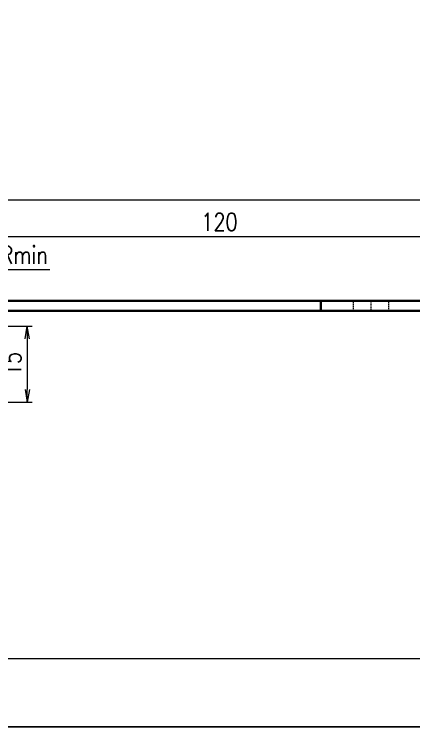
# Model space of a CAD drawing. Header units: millimetres. Extents: x 1333 to 359964, y -52803 to -5704.
# Drawn here: x 179075.7 to 179154.7, y -26401.6 to -26260.7 of the extents above; entities that cross this region are included whole.
import ezdxf

# ---------------------------------------------------------------- set-up
doc = ezdxf.new("R2010")
doc.units = ezdxf.units.MM
doc.header["$LTSCALE"] = 0.5
for name, pattern in [('AM_ISO02W050x2', [3.75, 3, -0.75]), ('AM_ISO08W050x2', [9, 6, -0.75, 1.5, -0.75]), ('DASHDOT', [18.5, 12, -3, 0.5, -3]), ('DASHED', [15, 12, -3])]:
    doc.linetypes.add(name, pattern=pattern)
for name, color, linetype, lineweight in [('中心线', 2, 'AM_ISO08W050x2', 18), ('图框', 7, 'Continuous', 18), ('标注线', 3, 'Continuous', 18), ('虚线', 1, 'AM_ISO02W050x2', 18)]:
    doc.layers.add(name, color=color, linetype=linetype, lineweight=lineweight)
doc.layers.add('打印', color=7, linetype='Continuous', lineweight=15, plot=False)
doc.layers.add('打印-禁用', color=7, linetype='Continuous', lineweight=15, plot=False)
doc.styles.add('DIM', font='romans.shx', dxfattribs={"width": 0.8, "bigfont": 'bigfont.shx'})
doc.dimstyles.new('DEH 1-1$0', dxfattribs={"dimtxt": 3.5, "dimasz": 2.5, "dimexe": 1, "dimexo": 0.625, "dimgap": 1.2, "dimtad": 1, "dimzin": 9, "dimdsep": 46, "dimtxsty": 'DIM', "dimblk": 'OPEN', "dimcen": 0, "dimclrd": 8, "dimclre": 8, "dimclrt": 2, "dimazin": 2, "dimtfac": 0.5, "dimtmove": 0, "dimatfit": 3, "dimldrblk": 'OPEN', "dimfxl": 0, "dimtolj": 2, "dimlwd": 18, "dimlwe": 18, "dimarcsym": 0})
doc.dimstyles.new('DEH 1-1$4', dxfattribs={"dimtxt": 3.5, "dimasz": 2.5, "dimexe": 1, "dimexo": 0.625, "dimgap": 1.2, "dimtad": 1, "dimtoh": 1, "dimdsep": 46, "dimtxsty": 'DIM', "dimblk": 'OPEN', "dimcen": 0, "dimclrd": 8, "dimclre": 8, "dimclrt": 2, "dimazin": 2, "dimtfac": 0.5, "dimtofl": 0, "dimtmove": 0, "dimatfit": 3, "dimldrblk": 'OPEN', "dimfxl": 0, "dimtolj": 2, "dimlwd": 18, "dimlwe": 18, "dimarcsym": 0})

# ---------------------------------------------------------------- blocks, each defined once
blk = doc.blocks.new('GZDEH零件A3图框V01版')
at = {"layer": '图框', "linetype": 'Continuous'}
blk.add_line((2882.49, -1832.96), (3272.49, -1832.96), dxfattribs=at)
at = {"layer": '打印-禁用', "linetype": 'Continuous'}
blk.add_line((2857.49, -1846.46), (3277.49, -1846.46), dxfattribs=at)
blk = doc.blocks.new('DEH A3')
at = {"layer": '图框'}
blk.add_blockref('GZDEH零件A3图框V01版', (-2857.49, 1846.46), dxfattribs=at)
blk = doc.blocks.new('_Open')
at = {"color": 0, "linetype": 'ByBlock', "lineweight": -2}
for p, q in [((-1, 0.167), (0, 0)), ((-1, -0.167), (0, 0)), ((0, 0), (-1, 0))]:
    blk.add_line(p, q, dxfattribs=at)
blk = doc.blocks.new('*D361')
at = {"layer": 'Defpoints', "color": 0, "transparency": 16777216}
for p in [(179054.27, -26297.36), (179176.27, -26317.36), (179199.3, -26317.36)]:
    blk.add_point(p, dxfattribs=at)
at = {"layer": '标注线', "color": 8, "lineweight": 18, "transparency": 16777216}
for p, q in [((179054.9, -26297.36), (179200.3, -26297.36)), ((179199.3, -26299.86), (179199.3, -26314.86)), ((179176.9, -26317.36), (179200.3, -26317.36))]:
    blk.add_line(p, q, dxfattribs=at)
at = {"layer": '标注线', "color": 8, "lineweight": 18, "transparency": 16777216, "xscale": 2.5, "yscale": 2.5, "zscale": 2.5}
for p, rotation in [((179199.3, -26297.36), 90), ((179199.3, -26317.36), 270)]:
    blk.add_blockref('_Open', p, dxfattribs=dict(at, rotation=rotation))
at = {"layer": '标注线', "color": 2, "transparency": 16777216, "insert": (179196.35, -26307.36), "char_height": 3.5, "attachment_point": 5, "rotation": 90, "style": 'DIM'}
blk.add_mtext('\\A2;20', dxfattribs=at)
blk = doc.blocks.new('*D362')
at = {"layer": 'Defpoints', "color": 0, "transparency": 16777216}
for p in [(179058.27, -26322.36), (179054.27, -26337.36), (179078.29, -26337.36)]:
    blk.add_point(p, dxfattribs=at)
at = {"layer": '标注线', "color": 8, "lineweight": 18, "transparency": 16777216}
for p, q in [((179058.9, -26322.36), (179079.29, -26322.36)), ((179078.29, -26324.86), (179078.29, -26334.86)), ((179054.9, -26337.36), (179079.29, -26337.36))]:
    blk.add_line(p, q, dxfattribs=at)
at = {"layer": '标注线', "color": 8, "lineweight": 18, "transparency": 16777216, "xscale": 2.5, "yscale": 2.5, "zscale": 2.5}
for p, rotation in [((179078.29, -26322.36), 90), ((179078.29, -26337.36), 270)]:
    blk.add_blockref('_Open', p, dxfattribs=dict(at, rotation=rotation))
at = {"layer": '标注线', "color": 2, "transparency": 16777216, "insert": (179075.34, -26329.86), "char_height": 3.5, "attachment_point": 5, "rotation": 90, "style": 'DIM'}
blk.add_mtext('\\A2;15', dxfattribs=at)
blk = doc.blocks.new('*D368')
at = {"layer": 'Defpoints', "color": 0, "transparency": 16777216}
for p in [(179060.27, -26315.36), (179061.89, -26314.18)]:
    blk.add_point(p, dxfattribs=at)
at = {"layer": '标注线', "color": 8, "lineweight": 18, "transparency": 16777216}
for p, q in [((179065.94, -26311.25), (179063.92, -26312.72)), ((179082.74, -26311.25), (179065.94, -26311.25))]:
    blk.add_line(p, q, dxfattribs=at)
blk.add_arc((179060.27, -26315.36), 2, 287.9049, 64.5919, dxfattribs=at)
at = {"layer": '标注线', "color": 8, "lineweight": 18, "transparency": 16777216, "xscale": 2.5, "yscale": 2.5, "zscale": 2.5, "rotation": 215.9439769749893}
blk.add_blockref('_Open', (179061.89, -26314.18), dxfattribs=at)
at = {"layer": '标注线', "color": 2, "transparency": 16777216, "insert": (179074.94, -26308.3), "char_height": 3.5, "attachment_point": 5, "style": 'DIM'}
blk.add_mtext('\\A2;{\\Fromans,bigfont|c134;5-Rmin}', dxfattribs=at)
blk = doc.blocks.new('*D503')
at = {"layer": 'Defpoints', "color": 0, "transparency": 16777216}
for p in [(179056.27, -26304.71), (179056.27, -26319.36), (179176.27, -26319.36)]:
    blk.add_point(p, dxfattribs=at)
at = {"layer": '标注线', "color": 8, "lineweight": 18, "transparency": 16777216}
for p, q in [((179056.27, -26318.73), (179056.27, -26303.71)), ((179176.27, -26318.73), (179176.27, -26303.71)), ((179173.77, -26304.71), (179058.77, -26304.71))]:
    blk.add_line(p, q, dxfattribs=at)
at = {"layer": '标注线', "color": 8, "lineweight": 18, "transparency": 16777216, "xscale": 2.5, "yscale": 2.5, "zscale": 2.5, "rotation": 180}
blk.add_blockref('_Open', (179056.27, -26304.71), dxfattribs=at)
at = {"layer": '标注线', "color": 8, "lineweight": 18, "transparency": 16777216, "xscale": 2.5, "yscale": 2.5, "zscale": 2.5}
blk.add_blockref('_Open', (179176.27, -26304.71), dxfattribs=at)
at = {"layer": '标注线', "color": 2, "transparency": 16777216, "insert": (179116.27, -26301.76), "char_height": 3.5, "attachment_point": 5, "style": 'DIM'}
blk.add_mtext('\\A2;120', dxfattribs=at)

msp = doc.modelspace()

# ---------------------------------------------------------------- linework, layer by layer
at = {"color": 7, "lineweight": 35}
for p, q in [((179116.274, -26317.357), (179060.274, -26317.357)), ((179116.274, -26317.357), (179136.274, -26317.357)), ((179176.274, -26317.357), (179136.274, -26317.357)), ((179060.274, -26319.357), (179116.274, -26319.357)), ((179136.274, -26319.357), (179116.274, -26319.357)), ((179176.274, -26319.357), (179136.274, -26319.357))]:
    msp.add_line(p, q, dxfattribs=at)
at = {"color": 7, "lineweight": 35, "ltscale": 0.05}
msp.add_line((179136.274, -26319.357), (179136.274, -26317.357), dxfattribs=at)
at = {"layer": '中心线', "linetype": 'DASHDOT', "lineweight": 13, "ltscale": 0.06}
msp.add_line((179146.274, -26319.557), (179146.274, -26317.157), dxfattribs=at)
at = {"layer": '打印'}
msp.add_lwpolyline([(178937.931, -26104.55), (179357.931, -26104.55), (179357.931, -26401.55), (178937.931, -26401.55)], close=True, dxfattribs=at)
at = {"layer": '标注线'}
msp.add_line((160574.502, -26401.55), (179981.94, -26401.55), dxfattribs=at)
at = {"layer": '虚线', "linetype": 'DASHED', "lineweight": 13, "ltscale": 0.05}
for p, q in [((179142.774, -26319.357), (179142.774, -26317.357)), ((179149.774, -26319.357), (179149.774, -26317.357))]:
    msp.add_line(p, q, dxfattribs=at)

# ---------------------------------------------------------------- block references
at = {"layer": '图框'}
msp.add_blockref('DEH A3', (178937.931, -26401.55), dxfattribs=at)

# ---------------------------------------------------------------- dimensions: what is measured, and where the dimension line sits
at = {"layer": '标注线'}
for base, p1, p2, picture, middle in [((179199.299, -26317.357), (179054.274, -26297.357), (179176.274, -26317.357), '*D361', (179196.349, -26307.357)), ((179078.292, -26337.357), (179058.274, -26322.357), (179054.274, -26337.357), '*D362', (179075.342, -26329.857))]:
    dim = msp.add_linear_dim(base=base, p1=p1, p2=p2, angle=90, dimstyle='DEH 1-1$0', dxfattribs=at)
    dim.commit()
    dim.dimension.update_dxf_attribs({"geometry": picture, "text_midpoint": middle})
dim = msp.add_linear_dim(base=(179056.274, -26304.71), p1=(179176.274, -26319.357), p2=(179056.274, -26319.357), dimstyle='DEH 1-1$0', override={"dimarcsym": 1}, dxfattribs=at)
dim.commit()
dim.dimension.update_dxf_attribs({"geometry": '*D503', "text_midpoint": (179116.274, -26301.76)})
dim = msp.add_radius_dim(center=(179060.274, -26315.357), mpoint=(179061.893, -26314.183), text='{\\Fromans,bigfont|c134;5-Rmin}', dimstyle='DEH 1-1$4', dxfattribs=at)
dim.commit()
dim.dimension.update_dxf_attribs({"geometry": '*D368', "text_midpoint": (179074.941, -26308.298)})

doc.saveas('drawing.dxf')
